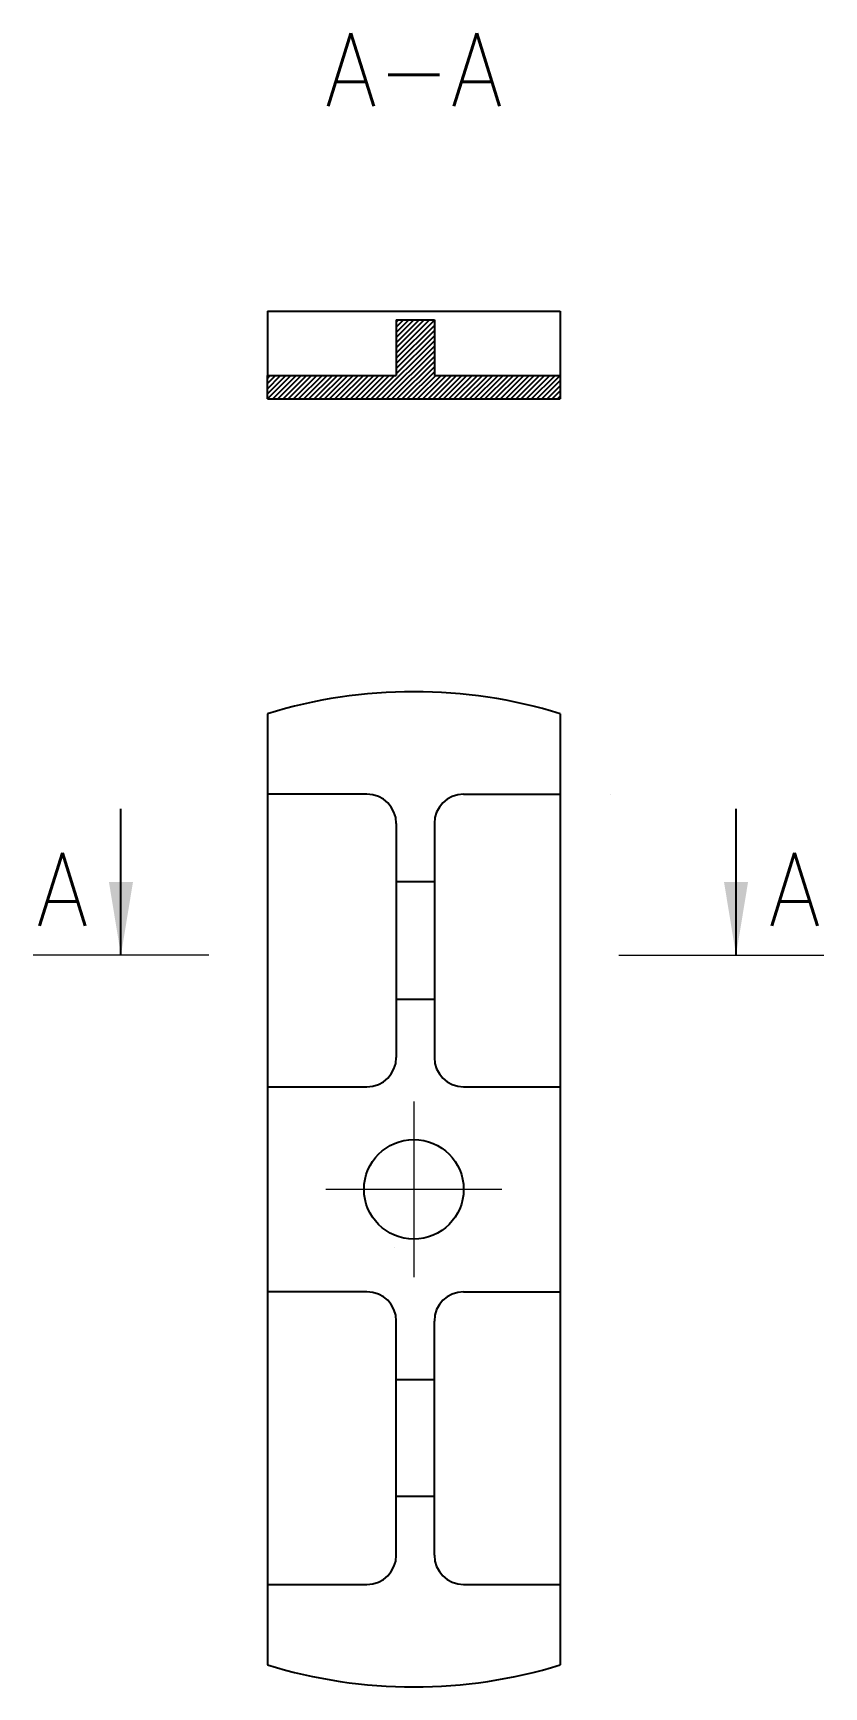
# Model space of a CAD drawing. Header units: millimetres. Extents: x -13 to 14, y -17 to 39.5.
import ezdxf
from ezdxf.enums import TextEntityAlignment as Align

# ---------------------------------------------------------------- set-up
doc = ezdxf.new("R2010")
doc.units = ezdxf.units.MM
doc.linetypes.add('ACAD_ISO10W100', pattern=[18, 12, -2.95, 0.1, -2.95])
doc.layers.get('0').update_dxf_attribs({"lineweight": 25, "true_color": 0xffffff})
doc.layers.add('axes', color=7, linetype='ACAD_ISO10W100', lineweight=13, true_color=0x000000)
doc.layers.add('dimensions', color=7, linetype='Continuous', lineweight=13, true_color=0x000000)
doc.styles.get("Standard").update_dxf_attribs({"font": ''})
doc.styles.add('textstyle0', font='')
doc.styles.add('textstyle1', font='')
doc.styles.add('textstyle2', font='')
doc.styles.get('Standard').set_extended_font_data('txt')
doc.styles.get('textstyle0').set_extended_font_data('Standard')
doc.styles.get('textstyle1').set_extended_font_data('Standard')
doc.styles.get('textstyle2').set_extended_font_data('Standard')
doc.dimstyles.get("Standard").update_dxf_attribs({"dimtxt": 2.5, "dimasz": 2.5, "dimexe": 1.25, "dimexo": 0.625, "dimtad": 1, "dimtxsty": 'Standard', "dimcen": 2.5, "dimadec": 0, "dimazin": 0, "dimtfac": 1, "dimtmove": 0, "dimatfit": 3, "dimfxl": 1, "dimarcsym": 0})

msp = doc.modelspace()

# ---------------------------------------------------------------- hatches: boundary and pattern name
h = msp.add_hatch()
h.set_pattern_fill('ANSI31', color=256, scale=0.5, angle=180, style=0)
h.set_pattern_definition([(45, (0, 0), (-0.08838835, 0.08838835), [])])
h.paths.add_polyline_path([(-5, 27), (-5, 27.8), (-0.6, 27.8), (-0.6, 29.7), (0.7, 29.7), (0.7, 27.8), (5, 27.8), (5, 27)])

# ---------------------------------------------------------------- linework, layer by layer
for p, q in [((-5, 30), (5, 30)), ((-5, 30), (-5, 27.8)), ((5, 30), (5, 27.8)), ((-0.6, 29.7), (0.7, 29.7)), ((-0.6, 29.7), (-0.6, 27.8)), ((0.7, 29.7), (0.7, 27.8)), ((-5, 27), (-5, 27.8)), ((-5, 27.8), (-0.6, 27.8)), ((0.7, 27.8), (5, 27.8)), ((5, 27.8), (5, 27)), ((-5, 27), (5, 27)), ((-5, 16.248), (-5, -16.248)), ((5, 16.248), (5, -16.248)), ((-1.6, 13.5), (-5, 13.5)), ((1.7, 13.5), (5, 13.5)), ((6.7, 13.5), (6.7, 13.5)), ((-0.6, 12.5), (-0.6, 4.5)), ((0.7, 12.5), (0.7, 4.5)), ((5, 12.55), (5, 6.5)), ((0.7, 10.5), (-0.6, 10.5)), ((-0.6, 6.5), (0.7, 6.5)), ((-5, 3.5), (-1.6, 3.5)), ((1.7, 3.5), (5, 3.5)), ((-0.65, -2), (-0.65, -2)), ((-0.65, -2), (-0.65, -2)), ((-0.65, -2), (-0.65, -2)), ((-0.65, -2), (-0.65, -2)), ((-1.6, -3.5), (-5, -3.5)), ((1.7, -3.5), (5, -3.5)), ((-0.6, -12.5), (-0.6, -4.5)), ((0.7, -12.5), (0.7, -4.5)), ((-0.6, -6.5), (0.7, -6.5)), ((0.7, -10.5), (-0.6, -10.5)), ((-5, -13.5), (-1.6, -13.5)), ((1.7, -13.5), (5, -13.5))]:
    msp.add_line(p, q)
msp.add_circle((0, 0), 1.7)
for centre, radius, start, end in [((0, 0), 17, 72.8954, 107.1046), ((-1.6, 12.5), 1, 0, 90), ((1.7, 12.5), 1, 90, 180), ((-1.6, 4.5), 1, 270, 0), ((1.7, 4.5), 1, 180, 270), ((-1.6, -4.5), 1, 0, 90), ((1.7, -4.5), 1, 90, 180), ((-1.6, -12.5), 1, 270, 0), ((1.7, -12.5), 1, 180, 270), ((0, 0), 17, 252.8954, 287.1046)]:
    msp.add_arc(centre, radius, start, end)
at = {"layer": 'axes'}
for p, q in [((0, 3), (0, -3)), ((-3, 0), (3, 0))]:
    msp.add_line(p, q, dxfattribs=at)
at = {"layer": 'dimensions'}
for p, q in [((-7, 8), (-13, 8)), ((7, 8), (14, 8))]:
    msp.add_line(p, q, dxfattribs=at)

# ---------------------------------------------------------------- texts
for s, style, p in [('A-A', 'textstyle2', (0, 37)), ('A', 'textstyle0', (-12, 9)), ('A', 'textstyle1', (13, 9))]:
    msp.add_text(s, height=2.5, dxfattribs=dict(at, style=style)).set_placement(p, align=Align.CENTER)

# ---------------------------------------------------------------- leaders
for points in [[(-10, 8), (-10, 13)], [(11, 8), (11, 13)]]:
    msp.add_leader(points, dimstyle='Standard', dxfattribs=at)

doc.saveas('drawing.dxf')
